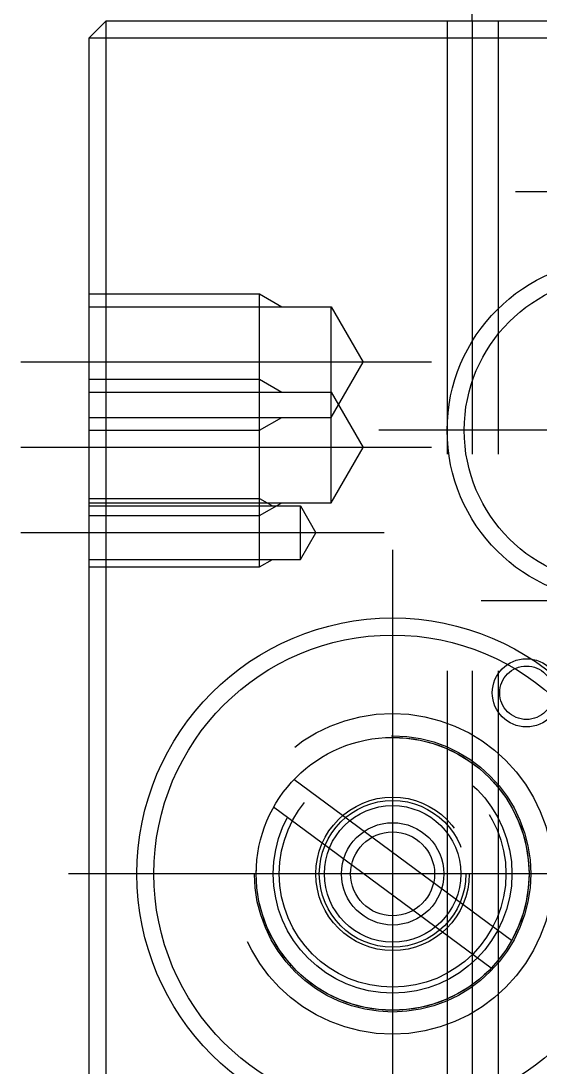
# Model space of a CAD drawing. Extents: x 1 to 266, y 0 to 225.
# Drawn here: x 150.41 to 165.63, y 101.49 to 132.15 of the extents above; entities that cross this region are included whole.
import ezdxf

# ---------------------------------------------------------------- set-up
doc = ezdxf.new("R2010")
doc.units = 0
doc.linetypes.add('CENTER', pattern=[50.8, 31.75, -6.35, 6.35, -6.35])
doc.linetypes.add('DASHED', pattern=[19.05, 12.7, -6.35])
doc.layers.get('0').update_dxf_attribs({"linetype": 'CONTINUOUS'})
doc.layers.add('CENTER', color=1, linetype='CENTER')

msp = doc.modelspace()

# ---------------------------------------------------------------- linework, layer by layer
at = {"color": 7, "linetype": 'CONTINUOUS'}
for p, q in [((163.639, 132.151), (163.639, 140.271)), ((152.409, 131.651), (152.909, 132.151)), ((152.909, 132.151), (169.909, 132.151)), ((152.909, 82.151), (152.909, 132.151)), ((152.409, 82.651), (152.409, 131.651)), ((152.409, 131.651), (170.409, 131.651)), ((164.797, 105.193), (158.415, 109.912)), ((164.203, 104.389), (157.821, 109.108))]:
    msp.add_line(p, q, dxfattribs=at)
at = {"color": 3, "linetype": 'DASHED'}
for p, q in [((162.909, 132.151), (162.909, 82.151)), ((163.639, 132.151), (163.639, 82.151)), ((164.409, 132.151), (164.409, 82.151)), ((152.409, 124.151), (157.409, 124.151)), ((157.409, 120.151), (157.409, 124.151)), ((157.409, 124.151), (158.065, 123.772)), ((152.409, 123.772), (159.509, 123.772)), ((159.509, 120.53), (159.509, 123.772)), ((159.509, 123.772), (160.445, 122.151)), ((159.509, 120.53), (160.445, 122.151)), ((152.409, 121.651), (157.409, 121.651)), ((157.409, 117.651), (157.409, 121.651)), ((157.409, 121.651), (158.065, 121.272)), ((152.409, 121.272), (159.509, 121.272)), ((159.509, 118.03), (159.509, 121.272)), ((159.509, 121.272), (160.445, 119.651)), ((152.409, 120.53), (159.509, 120.53)), ((157.409, 120.151), (158.065, 120.53)), ((152.409, 120.151), (157.409, 120.151)), ((159.509, 118.03), (160.445, 119.651)), ((152.409, 118.151), (157.409, 118.151)), ((157.409, 118.151), (157.784, 117.934)), ((157.409, 116.151), (157.409, 118.151)), ((152.409, 118.03), (159.509, 118.03)), ((152.409, 117.934), (158.609, 117.934)), ((157.409, 117.651), (158.065, 118.03)), ((158.609, 116.367), (158.609, 117.934)), ((158.609, 117.934), (159.061, 117.151)), ((152.409, 117.651), (157.409, 117.651)), ((158.609, 116.367), (159.061, 117.151)), ((152.409, 116.367), (158.609, 116.367)), ((157.409, 116.151), (157.784, 116.367)), ((152.409, 116.151), (157.409, 116.151))]:
    msp.add_line(p, q, dxfattribs=at)
at = {"color": 7, "linetype": 'CONTINUOUS'}
for centre, radius in [((167.909, 120.151), 5), ((167.909, 120.151), 4.5), ((161.309, 107.151), 7.5), ((161.309, 107.151), 7), ((161.309, 107.151), 4)]:
    msp.add_circle(centre, radius, dxfattribs=at)
at = {"color": 3, "linetype": 'DASHED'}
for centre, radius in [((165.233, 112.457), 1), ((165.233, 112.457), 0.783), ((161.309, 107.151), 4.7), ((161.309, 107.151), 4.05), ((161.309, 107.151), 4), ((161.309, 107.151), 3.5), ((161.309, 107.151), 3.324), ((161.309, 107.151), 2.25), ((161.309, 107.151), 2.15), ((161.309, 107.151), 2), ((161.309, 107.151), 1.5), ((161.309, 107.151), 1.23)]:
    msp.add_circle(centre, radius, dxfattribs=at)
at = {"layer": 'CENTER', "color": 1, "linetype": 'CENTER'}
for p, q in [((164.909, 127.151), (170.909, 127.151)), ((162.445, 122.151), (150.409, 122.151)), ((174.909, 120.151), (160.909, 120.151)), ((162.445, 119.651), (150.409, 119.651)), ((161.061, 117.151), (150.409, 117.151)), ((161.309, 116.651), (161.309, 97.651)), ((171.909, 115.151), (163.909, 115.151)), ((170.809, 107.151), (151.809, 107.151))]:
    msp.add_line(p, q, dxfattribs=at)

doc.saveas('drawing.dxf')
